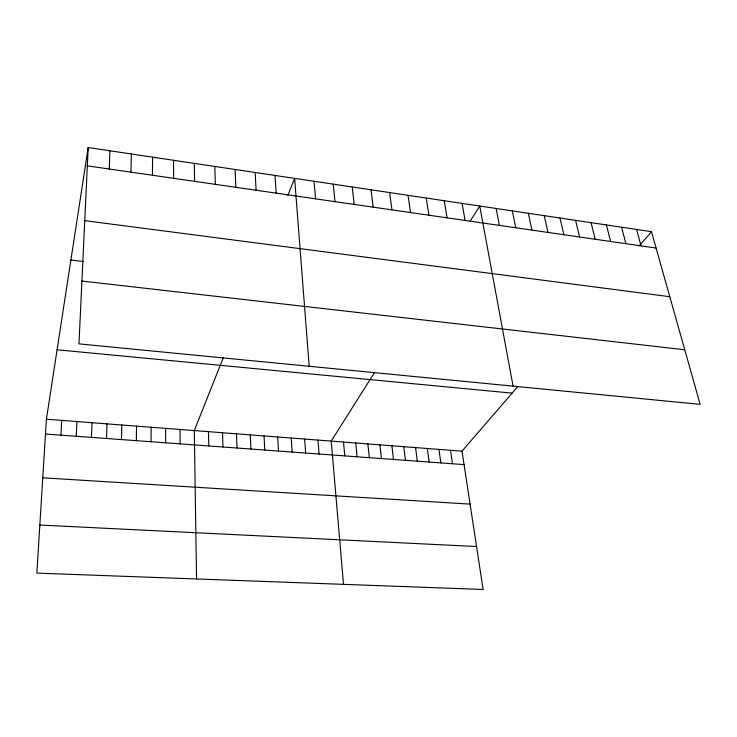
<?xml version="1.0" encoding="UTF-8"?>
<svg xmlns="http://www.w3.org/2000/svg" width="737" height="737" viewBox="0 0 737 737"><rect width="100%" height="100%" fill="white"/><g stroke="black" fill="none" stroke-linecap="round" stroke-linejoin="round"><path stroke-width="1.11" d="M152.439 175.259L152.577 157.147M151.048 441.739L151.149 427.257M136.327 440.671L136.538 426.133M130.983 172.154L131.361 153.978M121.485 439.584L121.817 425.009M106.524 438.487L106.976 423.867M109.279 169.022L109.896 150.772M91.452 437.391L92.014 422.716M76.252 436.286L76.934 421.555M88.191 147.529L78.97 343.875L700.15 404.355L651.471 231.685L88.191 147.529L46.413 419.206L36.85 573.11L483.122 589.471L462.007 451.164L517.761 386.575M60.941 435.162L61.733 420.385M223.173 358.007L194.301 430.583L196.549 578.969M287.854 195.388L294.625 178.372L309.172 366.289M374.479 372.627L331.208 441.104L343.497 584.349M469.856 221.671L479.732 206.028L513.072 386.142M639.265 245.826L651.471 231.685M39.835 525.048L476.563 546.532M42.774 477.816L470.086 504.117M45.491 434.038L464.061 464.596M46.413 419.206L462.007 451.164M57.09 349.78L512.104 393.134M81.918 281.046L684.756 349.762M70.89 260.032L83.235 261.506M84.755 220.658L669.804 296.707M87.325 165.843L656.087 248.056M636.584 229.465L641.07 245.882M621.549 227.217L625.925 243.689M606.376 224.951L610.623 241.478M591.065 222.666L595.183 239.249M575.615 220.354L579.595 237.001M560.009 218.023L563.86 234.725M544.256 215.665L547.978 232.431M528.355 213.297L531.939 230.11M512.307 210.893L515.743 227.77M496.102 208.47L499.391 225.402M462.09 203.394L465.075 220.446M444.264 200.731L447.083 217.848M426.244 198.041L428.888 215.213M450.519 450.279L452.49 463.748M408.031 195.314L410.509 212.56M438.948 449.395L440.855 462.9M427.303 448.492L429.127 462.044M389.633 192.569L391.937 209.87M415.576 447.599L417.326 461.178M403.765 446.686L405.442 460.312M371.033 189.787L373.162 207.161M391.881 445.774L393.484 459.437M352.24 186.977L354.184 204.416M379.914 444.853L381.434 458.561M367.864 443.923L369.301 457.677M333.244 184.139L334.994 201.643M355.731 442.992L357.086 456.783M343.506 442.053L344.787 455.89M314.036 181.274L315.602 198.843M317.979 440.09L319.075 454.01M304.648 439.068L305.652 453.025M274.993 175.443L276.163 193.14M291.216 438.036L292.128 452.039M277.683 436.995L278.503 451.044M255.159 172.476L256.117 190.238M264.049 435.945L264.776 450.04M250.313 434.885L250.939 449.036M235.094 169.482L235.84 187.309M236.476 433.826L237.001 448.013M214.808 166.451L215.342 184.351M222.528 432.748L222.952 446.99M208.47 431.67L208.792 445.959M194.292 163.384L194.614 181.357M180.031 429.487L180.141 443.867M173.554 160.288L173.646 178.326M165.65 428.372L165.65 442.808"/></g></svg>
